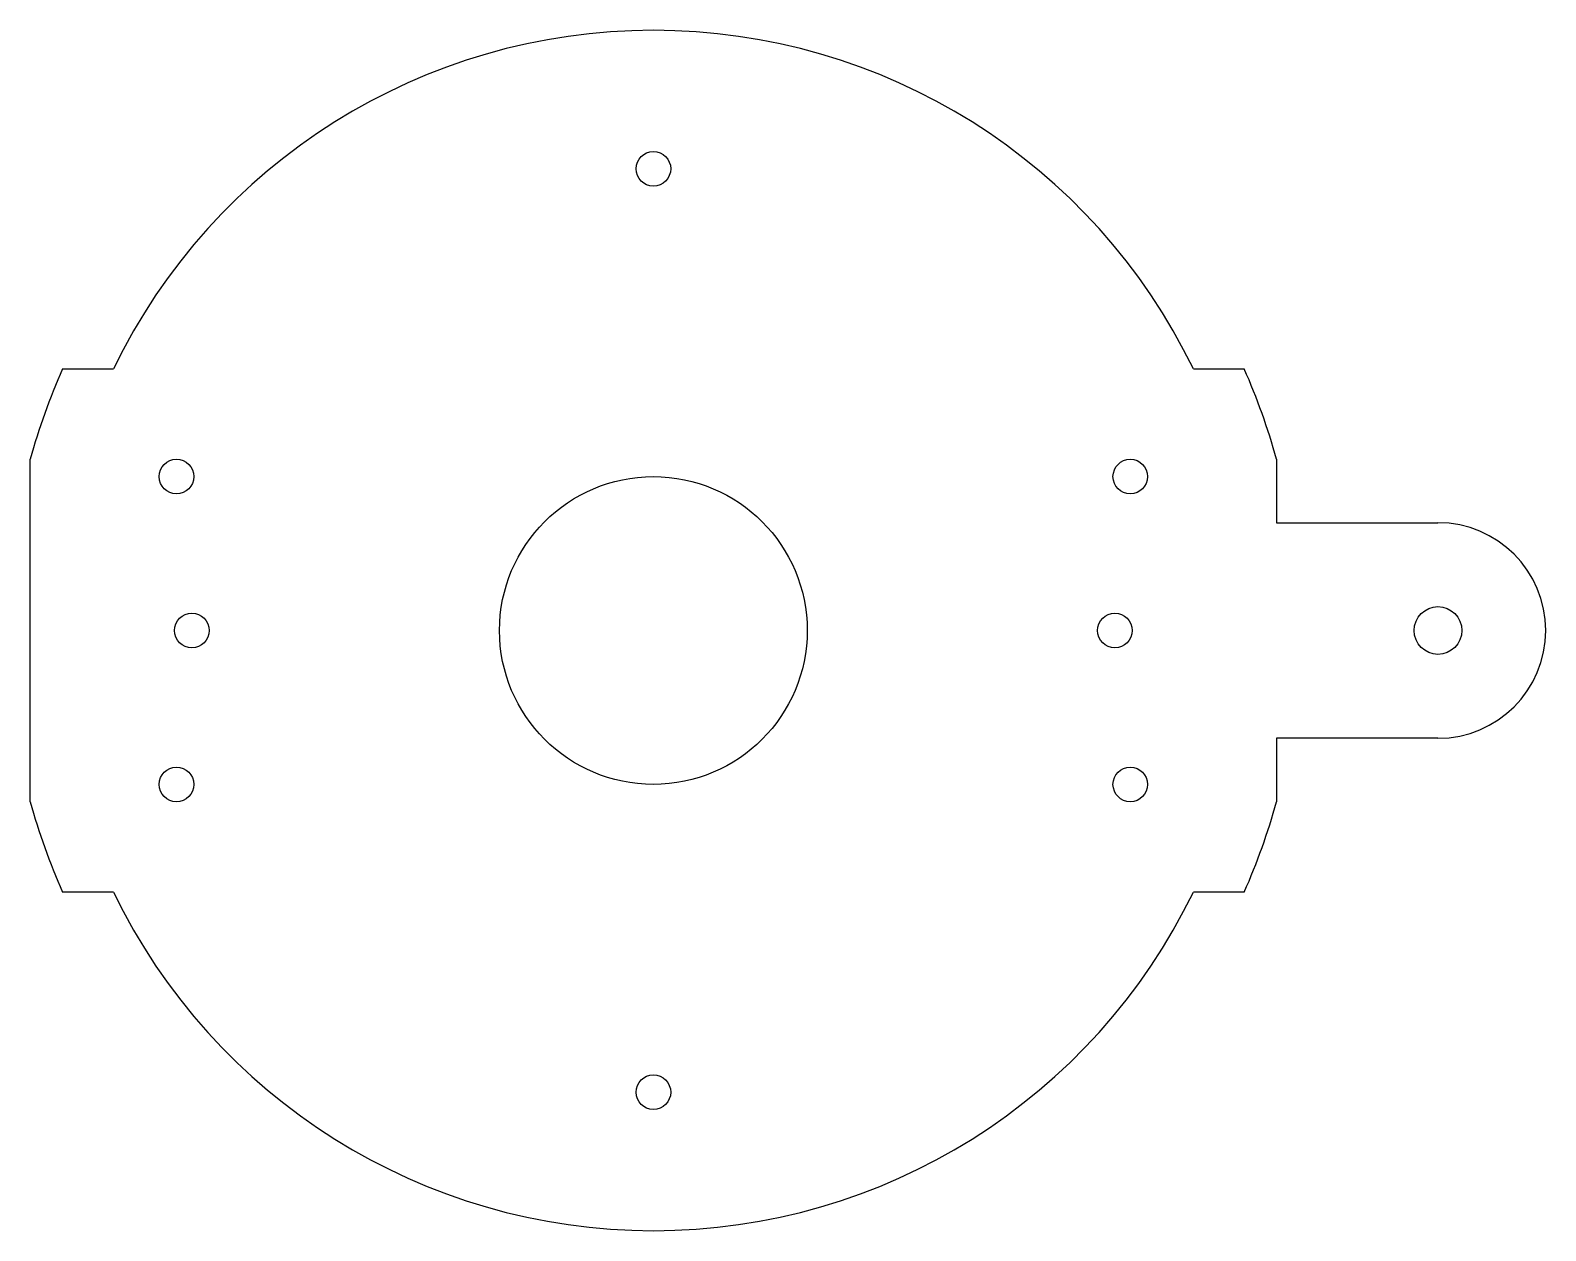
# Model space of a CAD drawing. Header units: millimetres. Extents: x -81 to 116, y -78 to 78.
import ezdxf

# ---------------------------------------------------------------- set-up
doc = ezdxf.new("R2010")
doc.units = ezdxf.units.MM
doc.layers.add('CORTE', color=1, linetype='Continuous')

msp = doc.modelspace()

# ---------------------------------------------------------------- linework, layer by layer
at = {"layer": 'CORTE'}
for p, q in [((-76.81, 34), (-70.2, 34)), ((70.2, 34), (76.81, 34)), ((-81, -22.25), (-81, 22.25)), ((81, 22.25), (81, 14)), ((81, 14), (102, 14)), ((102, -14), (81, -14)), ((81, -14), (81, -22.25)), ((-70.2, -34), (-76.81, -34)), ((76.81, -34), (70.2, -34))]:
    msp.add_line(p, q, dxfattribs=at)
for centre, radius in [((0, 60), 2.25), ((-62, 20), 2.25), ((62, 20), 2.25), ((0, 0), 20), ((-60, 0), 2.25), ((60, 0), 2.25), ((102, 0), 3.1), ((-62, -20), 2.25), ((62, -20), 2.25), ((0, -60), 2.25)]:
    msp.add_circle(centre, radius, dxfattribs=at)
for centre, radius, start, end in [((0, 0), 78, 25.8424, 154.1576), ((0, 0), 84, 156.1238, 164.6411), ((0, 0), 84, 15.3589, 23.8762), ((102, 0), 14, -90, 90), ((0, 0), 84, 195.3589, 203.8762), ((0, 0), 84, 336.1238, 344.6411), ((0, 0), 78, 205.8424, 334.1576)]:
    msp.add_arc(centre, radius, start, end, dxfattribs=at)

doc.saveas('drawing.dxf')
